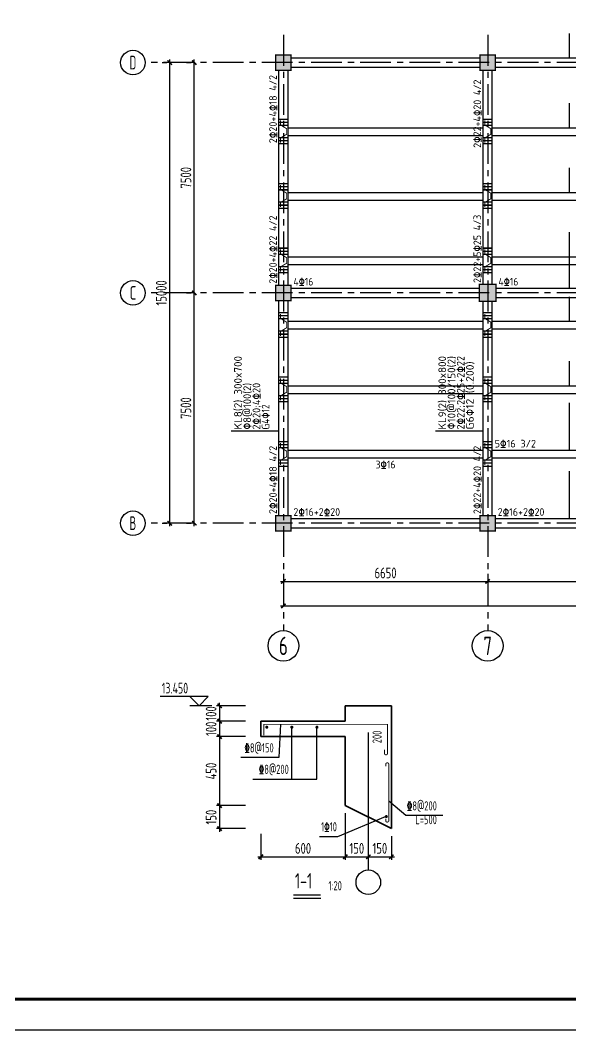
# Model space of a CAD drawing. Extents: x 665703 to 1047784, y -160603 to 92239.
# Drawn here: x 708599 to 726524, y -91960 to -59082 of the extents above; entities that cross this region are included whole.
import ezdxf
from ezdxf.enums import TextEntityAlignment as Align

# ---------------------------------------------------------------- set-up
doc = ezdxf.new("R2010")
doc.units = 0
doc.header["$LTSCALE"] = 800
doc.linetypes.add('CENTER', pattern=[2, 1.25, -0.25, 0.25, -0.25])
doc.layers.get('0').update_dxf_attribs({"linetype": 'CONTINUOUS'})
doc.layers.get('Defpoints').update_dxf_attribs({"linetype": 'CONTINUOUS'})
for name, color, linetype in [('AXIS', 4, 'CENTER'), ('DIM', 2, 'CONTINUOUS'), ('HATCH', 254, 'CONTINUOUS'), ('NUM', 7, 'CONTINUOUS'), ('REIN', 1, 'CONTINUOUS'), ('TEXT', 7, 'CONTINUOUS'), ('THICK', 6, 'CONTINUOUS'), ('THIN', 7, 'CONTINUOUS'), ('TK', 7, 'CONTINUOUS'), ('垂直标注', 2, 'CONTINUOUS'), ('垂直钢筋', 7, 'CONTINUOUS'), ('柱', 2, 'CONTINUOUS'), ('梁__实线', 4, 'CONTINUOUS'), ('次梁__实线', 5, 'CONTINUOUS'), ('水平标注', 2, 'CONTINUOUS'), ('水平钢筋', 7, 'CONTINUOUS'), ('轴线__轴线号和轴圈', 7, 'CONTINUOUS'), ('附加箍筋', 1, 'CONTINUOUS')]:
    doc.layers.add(name, color=color, linetype=linetype)
doc.layers.add('实体线', color=3, linetype='CONTINUOUS', lineweight=35)
doc.styles.get("Standard").update_dxf_attribs({"font": 'tssdeng.shx', "width": 0.7, "bigfont": 'tssdchn.shx'})
doc.styles.add('TSSD_Axis', font='tssdeng.shx', dxfattribs={"width": 0.7, "bigfont": 'tssdchn.shx'})
doc.styles.add('TSSD_Dimension', font='Tssdeng.shx', dxfattribs={"width": 0.75, "bigfont": 'hztxt.shx'})
doc.styles.add('TSSD_Label', font='Tssdeng.shx', dxfattribs={"width": 0.7, "bigfont": 'hztxt.shx'})
doc.styles.add('TSSD_Norm', font='Tssdeng.shx', dxfattribs={"bigfont": 'hztxt.shx'})
doc.styles.add('TSSD_Rein', font='Tssdeng.shx', dxfattribs={"width": 0.7, "bigfont": 'hztxt.shx'})
doc.dimstyles.new('TSSD_100_100', dxfattribs={"dimtxt": 350, "dimasz": 100, "dimexe": 100, "dimexo": 250, "dimgap": 100, "dimtad": 1, "dimdec": 0, "dimzin": 0, "dimdsep": 46, "dimtxsty": 'TSSD_Dimension', "dimblk": 'ARCHTICK', "dimcen": 0, "dimdle": 100, "dimclrt": 7, "dimadec": 0, "dimazin": 0, "dimtfac": 1, "dimtdec": 0, "dimtix": 1, "dimtmove": 2, "dimatfit": 3, "dimldrblk": 'ARCHTICK', "dimfxl": 0, "dimtolj": 1, "dimtzin": 0, "dimarcsym": 0})
doc.dimstyles.new('TSSD_20_100', dxfattribs={"dimtxt": 350, "dimasz": 100, "dimexe": 100, "dimexo": 250, "dimgap": 100, "dimtad": 1, "dimdec": 0, "dimlfac": 0.2, "dimzin": 0, "dimdsep": 46, "dimtxsty": 'TSSD_Dimension', "dimblk": 'ARCHTICK', "dimcen": 0, "dimdle": 100, "dimclrt": 7, "dimadec": 0, "dimazin": 0, "dimtfac": 1, "dimtdec": 0, "dimtix": 1, "dimtmove": 2, "dimatfit": 3, "dimldrblk": 'ARCHTICK', "dimfxl": 0, "dimtolj": 1, "dimtzin": 0, "dimarcsym": 0})

# ---------------------------------------------------------------- blocks, each defined once
blk = doc.blocks.new('_ArchTick')
at = {"color": 0, "const_width": 0.5}
blk.add_lwpolyline([(-0.71, -0.71), (0.71, 0.71)], dxfattribs=at)
blk = doc.blocks.new('*D841')
at = {"layer": 'Defpoints', "color": 0, "transparency": 16777216}
for p in [(717168, -77357), (723818, -77357), (723818, -77357)]:
    blk.add_point(p, dxfattribs=at)
at = {"layer": 'DIM', "color": 0, "lineweight": -2, "transparency": 16777216}
for p, q in [((717168, -77107), (717168, -77257)), ((723818, -77107), (723818, -77257)), ((717068, -77357), (723918, -77357))]:
    blk.add_line(p, q, dxfattribs=at)
at = {"layer": 'DIM', "color": 0, "lineweight": -2, "transparency": 16777216, "xscale": 100, "yscale": 100, "zscale": 100, "rotation": 180}
blk.add_blockref('_ArchTick', (717168, -77357), dxfattribs=at)
at = {"layer": 'DIM', "color": 0, "lineweight": -2, "transparency": 16777216, "xscale": 100, "yscale": 100, "zscale": 100}
blk.add_blockref('_ArchTick', (723818, -77357), dxfattribs=at)
at = {"layer": 'DIM', "color": 7, "transparency": 16777216, "insert": (720493, -77082), "char_height": 350, "attachment_point": 5, "style": 'TSSD_Dimension'}
blk.add_mtext('\\A1;6650', dxfattribs=at)
blk = doc.blocks.new('*D842')
at = {"layer": 'Defpoints', "color": 0, "transparency": 16777216}
for p in [(723818, -77357), (730468, -77357), (730468, -77357)]:
    blk.add_point(p, dxfattribs=at)
at = {"layer": 'DIM', "color": 0, "lineweight": -2, "transparency": 16777216}
for p, q in [((723818, -77107), (723818, -77257)), ((730468, -77107), (730468, -77257)), ((723718, -77357), (730568, -77357))]:
    blk.add_line(p, q, dxfattribs=at)
at = {"layer": 'DIM', "color": 0, "lineweight": -2, "transparency": 16777216, "xscale": 100, "yscale": 100, "zscale": 100, "rotation": 180}
blk.add_blockref('_ArchTick', (723818, -77357), dxfattribs=at)
at = {"layer": 'DIM', "color": 0, "lineweight": -2, "transparency": 16777216, "xscale": 100, "yscale": 100, "zscale": 100}
blk.add_blockref('_ArchTick', (730468, -77357), dxfattribs=at)
at = {"layer": 'DIM', "color": 7, "transparency": 16777216, "insert": (727143, -77082), "char_height": 350, "attachment_point": 5, "style": 'TSSD_Dimension'}
blk.add_mtext('\\A1;6650', dxfattribs=at)
blk = doc.blocks.new('*D845')
at = {"layer": 'Defpoints', "color": 0, "transparency": 16777216}
for p in [(717168, -78157), (743768, -78157), (743768, -78157)]:
    blk.add_point(p, dxfattribs=at)
at = {"layer": 'DIM', "color": 0, "lineweight": -2, "transparency": 16777216}
for p, q in [((717168, -77907), (717168, -78057)), ((743768, -77907), (743768, -78057)), ((717068, -78157), (743868, -78157))]:
    blk.add_line(p, q, dxfattribs=at)
at = {"layer": 'DIM', "color": 0, "lineweight": -2, "transparency": 16777216, "xscale": 100, "yscale": 100, "zscale": 100, "rotation": 180}
blk.add_blockref('_ArchTick', (717168, -78157), dxfattribs=at)
at = {"layer": 'DIM', "color": 0, "lineweight": -2, "transparency": 16777216, "xscale": 100, "yscale": 100, "zscale": 100}
blk.add_blockref('_ArchTick', (743768, -78157), dxfattribs=at)
at = {"layer": 'DIM', "color": 7, "transparency": 16777216, "insert": (730468, -77882), "char_height": 350, "attachment_point": 5, "style": 'TSSD_Dimension'}
blk.add_mtext('\\A1;26600', dxfattribs=at)
blk = doc.blocks.new('*D846')
at = {"layer": 'Defpoints', "color": 0, "transparency": 16777216}
for p in [(714268, -67963), (714268, -67963), (714268, -75463)]:
    blk.add_point(p, dxfattribs=at)
at = {"layer": 'DIM', "color": 0, "lineweight": -2, "transparency": 16777216}
for p, q in [((714018, -67963), (714168, -67963)), ((714268, -75563), (714268, -67863)), ((714018, -75463), (714168, -75463))]:
    blk.add_line(p, q, dxfattribs=at)
at = {"layer": 'DIM', "color": 0, "lineweight": -2, "transparency": 16777216, "xscale": 100, "yscale": 100, "zscale": 100}
for p, rotation in [((714268, -67963), 90), ((714268, -75463), 270)]:
    blk.add_blockref('_ArchTick', p, dxfattribs=dict(at, rotation=rotation))
at = {"layer": 'DIM', "color": 7, "transparency": 16777216, "insert": (713993, -71713), "char_height": 350, "attachment_point": 5, "rotation": 90, "style": 'TSSD_Dimension'}
blk.add_mtext('\\A1;7500', dxfattribs=at)
blk = doc.blocks.new('*D847')
at = {"layer": 'Defpoints', "color": 0, "transparency": 16777216}
for p in [(714268, -60463), (714268, -60463), (714268, -67963)]:
    blk.add_point(p, dxfattribs=at)
at = {"layer": 'DIM', "color": 0, "lineweight": -2, "transparency": 16777216}
for p, q in [((714018, -60463), (714168, -60463)), ((714268, -68063), (714268, -60363)), ((714018, -67963), (714168, -67963))]:
    blk.add_line(p, q, dxfattribs=at)
at = {"layer": 'DIM', "color": 0, "lineweight": -2, "transparency": 16777216, "xscale": 100, "yscale": 100, "zscale": 100}
for p, rotation in [((714268, -60463), 90), ((714268, -67963), 270)]:
    blk.add_blockref('_ArchTick', p, dxfattribs=dict(at, rotation=rotation))
at = {"layer": 'DIM', "color": 7, "transparency": 16777216, "insert": (713993, -64213), "char_height": 350, "attachment_point": 5, "rotation": 90, "style": 'TSSD_Dimension'}
blk.add_mtext('\\A1;7500', dxfattribs=at)
blk = doc.blocks.new('*D848')
at = {"layer": 'Defpoints', "color": 0, "transparency": 16777216}
for p in [(713468, -60463), (713468, -60463), (713468, -75463)]:
    blk.add_point(p, dxfattribs=at)
at = {"layer": 'DIM', "color": 0, "lineweight": -2, "transparency": 16777216}
for p, q in [((713218, -60463), (713368, -60463)), ((713468, -75563), (713468, -60363)), ((713218, -75463), (713368, -75463))]:
    blk.add_line(p, q, dxfattribs=at)
at = {"layer": 'DIM', "color": 0, "lineweight": -2, "transparency": 16777216, "xscale": 100, "yscale": 100, "zscale": 100}
for p, rotation in [((713468, -60463), 90), ((713468, -75463), 270)]:
    blk.add_blockref('_ArchTick', p, dxfattribs=dict(at, rotation=rotation))
at = {"layer": 'DIM', "color": 7, "transparency": 16777216, "insert": (713193, -67963), "char_height": 350, "attachment_point": 5, "rotation": 90, "style": 'TSSD_Dimension'}
blk.add_mtext('\\A1;15000', dxfattribs=at)
blk = doc.blocks.new('*D870')
at = {"layer": 'Defpoints', "color": 0, "transparency": 16777216}
for p in [(716182, -82409), (715090, -84659), (716182, -84659)]:
    blk.add_point(p, dxfattribs=at)
at = {"layer": 'DIM', "color": 0, "lineweight": -2, "transparency": 16777216}
for p, q in [((715932, -82409), (714990, -82409)), ((715090, -82309), (715090, -84759)), ((715932, -84659), (714990, -84659))]:
    blk.add_line(p, q, dxfattribs=at)
at = {"layer": 'DIM', "color": 0, "lineweight": -2, "transparency": 16777216, "xscale": 100, "yscale": 100, "zscale": 100}
for p, rotation in [((715090, -82409), 90), ((715090, -84659), 270)]:
    blk.add_blockref('_ArchTick', p, dxfattribs=dict(at, rotation=rotation))
at = {"layer": 'DIM', "color": 7, "transparency": 16777216, "insert": (714815, -83534), "char_height": 350, "attachment_point": 5, "rotation": 90, "style": 'TSSD_Dimension'}
blk.add_mtext('\\A1;450', dxfattribs=at)
blk = doc.blocks.new('*D871')
at = {"layer": 'Defpoints', "color": 0, "transparency": 16777216}
for p in [(716182, -81409), (715090, -81909), (716182, -81909)]:
    blk.add_point(p, dxfattribs=at)
at = {"layer": 'DIM', "color": 0, "lineweight": -2, "transparency": 16777216}
for p, q in [((715932, -81409), (714990, -81409)), ((715090, -81409), (715090, -81309)), ((715090, -81409), (715090, -81909)), ((715932, -81909), (714990, -81909)), ((715090, -81909), (715090, -82009))]:
    blk.add_line(p, q, dxfattribs=at)
at = {"layer": 'DIM', "color": 0, "lineweight": -2, "transparency": 16777216, "xscale": 100, "yscale": 100, "zscale": 100}
for p, rotation in [((715090, -81409), 270), ((715090, -81909), 90)]:
    blk.add_blockref('_ArchTick', p, dxfattribs=dict(at, rotation=rotation))
at = {"layer": 'DIM', "color": 7, "transparency": 16777216, "insert": (714815, -81659), "char_height": 350, "attachment_point": 5, "rotation": 90, "style": 'TSSD_Dimension'}
blk.add_mtext('\\A1;100', dxfattribs=at)
blk = doc.blocks.new('*D872')
at = {"layer": 'Defpoints', "color": 0, "transparency": 16777216}
for p in [(716182, -81909), (715090, -82409), (716182, -82409)]:
    blk.add_point(p, dxfattribs=at)
at = {"layer": 'DIM', "color": 0, "lineweight": -2, "transparency": 16777216}
for p, q in [((715090, -81909), (715090, -81809)), ((715932, -81909), (714990, -81909)), ((715090, -81909), (715090, -82409)), ((715932, -82409), (714990, -82409)), ((715090, -82409), (715090, -82509))]:
    blk.add_line(p, q, dxfattribs=at)
at = {"layer": 'DIM', "color": 0, "lineweight": -2, "transparency": 16777216, "xscale": 100, "yscale": 100, "zscale": 100}
for p, rotation in [((715090, -81909), 270), ((715090, -82409), 90)]:
    blk.add_blockref('_ArchTick', p, dxfattribs=dict(at, rotation=rotation))
at = {"layer": 'DIM', "color": 7, "transparency": 16777216, "insert": (714815, -82159), "char_height": 350, "attachment_point": 5, "rotation": 90, "style": 'TSSD_Dimension'}
blk.add_mtext('\\A1;100', dxfattribs=at)
blk = doc.blocks.new('*D873')
at = {"layer": 'Defpoints', "color": 0, "transparency": 16777216}
for p in [(716182, -84659), (715090, -85409), (716182, -85409)]:
    blk.add_point(p, dxfattribs=at)
at = {"layer": 'DIM', "color": 0, "lineweight": -2, "transparency": 16777216}
for p, q in [((715932, -84659), (714990, -84659)), ((715090, -84559), (715090, -85509)), ((715932, -85409), (714990, -85409))]:
    blk.add_line(p, q, dxfattribs=at)
at = {"layer": 'DIM', "color": 0, "lineweight": -2, "transparency": 16777216, "xscale": 100, "yscale": 100, "zscale": 100}
for p, rotation in [((715090, -84659), 90), ((715090, -85409), 270)]:
    blk.add_blockref('_ArchTick', p, dxfattribs=dict(at, rotation=rotation))
at = {"layer": 'DIM', "color": 7, "transparency": 16777216, "insert": (714815, -85034), "char_height": 350, "attachment_point": 5, "rotation": 90, "style": 'TSSD_Dimension'}
blk.add_mtext('\\A1;150', dxfattribs=at)
blk = doc.blocks.new('*D874')
at = {"layer": 'Defpoints', "color": 0, "transparency": 16777216}
for p in [(719182, -84659), (719932, -85284), (719932, -86326)]:
    blk.add_point(p, dxfattribs=at)
at = {"layer": 'DIM', "color": 0, "lineweight": -2, "transparency": 16777216}
for p, q in [((719182, -84909), (719182, -86426)), ((719932, -85534), (719932, -86426)), ((719082, -86326), (720032, -86326))]:
    blk.add_line(p, q, dxfattribs=at)
at = {"layer": 'DIM', "color": 0, "lineweight": -2, "transparency": 16777216, "xscale": 100, "yscale": 100, "zscale": 100, "rotation": 180}
blk.add_blockref('_ArchTick', (719182, -86326), dxfattribs=at)
at = {"layer": 'DIM', "color": 0, "lineweight": -2, "transparency": 16777216, "xscale": 100, "yscale": 100, "zscale": 100}
blk.add_blockref('_ArchTick', (719932, -86326), dxfattribs=at)
at = {"layer": 'DIM', "color": 7, "transparency": 16777216, "insert": (719557, -86051), "char_height": 350, "attachment_point": 5, "style": 'TSSD_Dimension'}
blk.add_mtext('\\A1;150', dxfattribs=at)
blk = doc.blocks.new('*D875')
at = {"layer": 'Defpoints', "color": 0, "transparency": 16777216}
for p in [(719932, -85284), (720682, -85409), (720682, -86326)]:
    blk.add_point(p, dxfattribs=at)
at = {"layer": 'DIM', "color": 0, "lineweight": -2, "transparency": 16777216}
for p, q in [((719932, -85534), (719932, -86426)), ((720682, -85659), (720682, -86426)), ((719832, -86326), (720782, -86326))]:
    blk.add_line(p, q, dxfattribs=at)
at = {"layer": 'DIM', "color": 0, "lineweight": -2, "transparency": 16777216, "xscale": 100, "yscale": 100, "zscale": 100, "rotation": 180}
blk.add_blockref('_ArchTick', (719932, -86326), dxfattribs=at)
at = {"layer": 'DIM', "color": 0, "lineweight": -2, "transparency": 16777216, "xscale": 100, "yscale": 100, "zscale": 100}
blk.add_blockref('_ArchTick', (720682, -86326), dxfattribs=at)
at = {"layer": 'DIM', "color": 7, "transparency": 16777216, "insert": (720307, -86051), "char_height": 350, "attachment_point": 5, "style": 'TSSD_Dimension'}
blk.add_mtext('\\A1;150', dxfattribs=at)
blk = doc.blocks.new('*D876')
at = {"layer": 'Defpoints', "color": 0, "transparency": 16777216}
for p in [(719182, -84659), (716432, -85326), (719182, -86326)]:
    blk.add_point(p, dxfattribs=at)
at = {"layer": 'DIM', "color": 0, "lineweight": -2, "transparency": 16777216}
for p, q in [((719182, -84909), (719182, -86426)), ((716432, -85576), (716432, -86426)), ((716332, -86326), (719282, -86326))]:
    blk.add_line(p, q, dxfattribs=at)
at = {"layer": 'DIM', "color": 0, "lineweight": -2, "transparency": 16777216, "xscale": 100, "yscale": 100, "zscale": 100, "rotation": 180}
blk.add_blockref('_ArchTick', (716432, -86326), dxfattribs=at)
at = {"layer": 'DIM', "color": 0, "lineweight": -2, "transparency": 16777216, "xscale": 100, "yscale": 100, "zscale": 100}
blk.add_blockref('_ArchTick', (719182, -86326), dxfattribs=at)
at = {"layer": 'DIM', "color": 7, "transparency": 16777216, "insert": (717807, -86051), "char_height": 350, "attachment_point": 5, "style": 'TSSD_Dimension'}
blk.add_mtext('\\A1;600', dxfattribs=at)
blk = doc.blocks.new('ts_axno')
at = {"color": 0, "linetype": 'ByBlock', "lineweight": -2}
blk.add_circle((0, 0), 0.5, dxfattribs=at)
at = {"color": 0, "linetype": 'ByBlock', "lineweight": -2, "style": 'TSSD_Axis', "width": 0.7}
blk.add_attdef('A', text='', height=0.6, dxfattribs=at).set_placement((0, 0), align=Align.MIDDLE_CENTER)

msp = doc.modelspace()

# ---------------------------------------------------------------- linework, layer by layer
msp.add_circle((719931.8, -87155.5), 400)
at = {"layer": 'AXIS'}
for p, q in [((717168.1, -59562.8), (717168.1, -78957.4)), ((723818.1, -59562.8), (723818.1, -78957.4)), ((744668.1, -60462.8), (712668.1, -60462.8)), ((744668.1, -67962.8), (712668.1, -67962.8)), ((744668.1, -75462.8), (712668.1, -75462.8))]:
    msp.add_line(p, q, dxfattribs=at)
at = {"layer": 'HATCH'}
msp.add_line((719931.8, -82274.3), (719931.8, -86755.5), dxfattribs=at)
at = {"layer": 'REIN', "const_width": 30}
for points in [[(717074.8, -63065.8), (717074.8, -62915.8), (717274.8, -62795.8), (717274.8, -62615.8), (717074.8, -62495.8), (717074.8, -62345.8)], [(723724.8, -63065.8), (723724.8, -62915.8), (723924.8, -62795.8), (723924.8, -62615.8), (723724.8, -62495.8), (723724.8, -62345.8)], [(717074.8, -65165.8), (717074.8, -65015.8), (717274.8, -64895.8), (717274.8, -64715.8), (717074.8, -64595.8), (717074.8, -64445.8)], [(723724.8, -65165.8), (723724.8, -65015.8), (723924.8, -64895.8), (723924.8, -64715.8), (723724.8, -64595.8), (723724.8, -64445.8)], [(717074.8, -67265.8), (717074.8, -67115.8), (717274.8, -66995.8), (717274.8, -66815.8), (717074.8, -66695.8), (717074.8, -66545.8)], [(723724.8, -67265.8), (723724.8, -67115.8), (723924.8, -66995.8), (723924.8, -66815.8), (723724.8, -66695.8), (723724.8, -66545.8)], [(717074.8, -69365.8), (717074.8, -69215.8), (717274.8, -69095.8), (717274.8, -68915.8), (717074.8, -68795.8), (717074.8, -68645.8)], [(723724.8, -69365.8), (723724.8, -69215.8), (723924.8, -69095.8), (723924.8, -68915.8), (723724.8, -68795.8), (723724.8, -68645.8)], [(717074.8, -71465.8), (717074.8, -71315.8), (717274.8, -71195.8), (717274.8, -71015.8), (717074.8, -70895.8), (717074.8, -70745.8)], [(723724.8, -71465.8), (723724.8, -71315.8), (723924.8, -71195.8), (723924.8, -71015.8), (723724.8, -70895.8), (723724.8, -70745.8)], [(717074.8, -73565.8), (717074.8, -73415.8), (717274.8, -73295.8), (717274.8, -73115.8), (717074.8, -72995.8), (717074.8, -72845.8)], [(723724.8, -73565.8), (723724.8, -73415.8), (723924.8, -73295.8), (723924.8, -73115.8), (723724.8, -72995.8), (723724.8, -72845.8)], [(716534.1, -82366), (716534.1, -82012.1), (720558, -82012.1), (720558, -82953.8)], [(720599.3, -83315.1), (720599.3, -83315.1), (720599.3, -83315.1), (720599.3, -85146.6)]]:
    msp.add_lwpolyline(points, dxfattribs=at)
at = {"layer": 'REIN', "const_width": 50}
for points in [[(716600.4, -82106.4, 1), (716650.4, -82106.4, 1)], [(717417.2, -82106.4, 1), (717467.2, -82106.4, 1)], [(718235.4, -82106.4, 1), (718285.4, -82106.4, 1)], [(720493.2, -85014.4, 1), (720543.2, -85014.4, 1)]]:
    msp.add_lwpolyline(points, format="xyb", close=True, dxfattribs=at)
at = {"layer": 'REIN'}
for points in [[(720458, -82833.8, 30, 30, 0), (720458, -82953.8, 30, 30, 1), (720558, -82953.8, 30, 30, 0)], [(720499.3, -83375.1, 30, 30, 0), (720499.3, -83315.1, 30, 30, -1), (720599.3, -83315.1, 30, 30, 0)], [(720499.3, -85086.6, 30, 30, 0), (720499.3, -85146.6, 30, 30, 1), (720599.3, -85146.6, 30, 30, 0)]]:
    msp.add_lwpolyline(points, format="xyseb", dxfattribs=at)
at = {"layer": 'THICK'}
msp.add_lwpolyline([(717496.3, -87569.6, 50, 50, 0), (718382.9, -87569.6, 50, 50, 0)], format="xyseb", dxfattribs=at)
at = {"layer": 'THIN'}
for p, q in [((714721.9, -81108.8), (713159.8, -81108.8)), ((714421.9, -81408.8), (714121.9, -81108.8)), ((714421.9, -81408.8), (714721.9, -81108.8)), ((714840.4, -81408.8), (714121.9, -81408.8)), ((717068.2, -82012.1), (717016.6, -83089.1)), ((717442.2, -83792.6), (717442.2, -82131.4)), ((718260.4, -83792.6), (718260.4, -82131.4)), ((717016.6, -83089.1), (715785.7, -83089.1)), ((716170.2, -83792.6), (718260.4, -83792.6)), ((721150, -84981.7), (720599.3, -84508.9)), ((718940.2, -85663.2), (720493.2, -85014.4)), ((722353.7, -84981.7), (721150, -84981.7)), ((718338.3, -85663.2), (718940.2, -85663.2))]:
    msp.add_line(p, q, dxfattribs=at)
msp.add_lwpolyline([(717496.3, -87669.6), (718382.9, -87669.6)], dxfattribs=at)
at = {"layer": 'TK', "color": 2}
msp.add_lwpolyline([(749822.6, -32560.1), (665722.6, -32560.1), (665722.6, -91960.1), (749822.6, -91960.1)], close=True, dxfattribs=at)
at = {"layer": 'TK', "color": 2, "const_width": 100}
msp.add_lwpolyline([(668222.6, -33560.1), (748822.6, -33560.1), (748822.6, -90960.1), (668222.6, -90960.1)], close=True, dxfattribs=at)
at = {"layer": '垂直标注'}
for p, q in [((717018.1, -72462.8), (715468.1, -72462.8)), ((723668.1, -72462.8), (722118.1, -72462.8))]:
    msp.add_line(p, q, dxfattribs=at)
at = {"layer": '实体线'}
for p, q in [((719181.8, -81408.8), (720681.8, -81408.8)), ((719181.8, -81908.8), (719181.8, -81408.8)), ((720681.8, -81408.8), (720681.8, -81908.8)), ((716431.8, -81908.8), (719181.8, -81908.8)), ((716431.8, -81908.8), (716431.8, -82408.8)), ((720681.8, -81908.8), (720681.8, -85408.8)), ((716431.8, -82408.8), (719181.8, -82408.8)), ((719181.8, -82408.8), (719181.8, -84658.8)), ((720681.8, -85408.8), (719181.8, -84658.8))]:
    msp.add_line(p, q, dxfattribs=at)
at = {"layer": '柱', "const_width": 45}
for points in [[(716918.1, -60212.8), (716918.1, -60712.8), (717418.1, -60712.8), (717418.1, -60212.8), (716918.1, -60212.8)], [(723568.1, -60212.8), (723568.1, -60712.8), (724068.1, -60712.8), (724068.1, -60212.8), (723568.1, -60212.8)], [(716918.1, -67712.8), (716918.1, -68212.8), (717418.1, -68212.8), (717418.1, -67712.8), (716918.1, -67712.8)], [(723543.1, -67687.8), (723543.1, -68237.8), (724093.1, -68237.8), (724093.1, -67687.8), (723543.1, -67687.8)], [(716918.1, -75212.8), (716918.1, -75712.8), (717418.1, -75712.8), (717418.1, -75212.8), (716918.1, -75212.8)], [(723568.1, -75212.8), (723568.1, -75712.8), (724068.1, -75712.8), (724068.1, -75212.8), (723568.1, -75212.8)]]:
    msp.add_lwpolyline(points, dxfattribs=at)
at = {"layer": '柱'}
for points in [[(716918.1, -60212.8), (717418.1, -60212.8), (716918.1, -60712.8), (717418.1, -60712.8)], [(723568.1, -60212.8), (724068.1, -60212.8), (723568.1, -60712.8), (724068.1, -60712.8)], [(716918.1, -67712.8), (717418.1, -67712.8), (716918.1, -68212.8), (717418.1, -68212.8)], [(723543.1, -67687.8), (724093.1, -67687.8), (723543.1, -68237.8), (724093.1, -68237.8)], [(716918.1, -75212.8), (717418.1, -75212.8), (716918.1, -75712.8), (717418.1, -75712.8)], [(723568.1, -75212.8), (724068.1, -75212.8), (723568.1, -75712.8), (724068.1, -75712.8)]]:
    msp.add_solid(points, dxfattribs=at)
at = {"layer": '梁__实线'}
for p, q in [((717418.1, -60312.8), (723568.1, -60312.8)), ((724068.1, -60312.8), (730218.1, -60312.8)), ((717018.1, -67712.8), (717018.1, -60712.8)), ((717318.1, -67712.8), (717318.1, -60712.8)), ((717418.1, -60612.8), (723568.1, -60612.8)), ((723668.1, -67687.8), (723668.1, -60712.8)), ((723968.1, -67687.8), (723968.1, -60712.8)), ((724068.1, -60612.8), (730218.1, -60612.8)), ((717418.1, -67812.8), (723543.1, -67812.8)), ((724093.1, -67812.8), (730193.1, -67812.8)), ((717018.1, -75212.8), (717018.1, -68212.8)), ((717318.1, -75212.8), (717318.1, -68212.8)), ((717418.1, -68112.8), (723543.1, -68112.8)), ((723668.1, -75212.8), (723668.1, -68237.8)), ((723968.1, -75212.8), (723968.1, -68237.8)), ((724093.1, -68112.8), (730193.1, -68112.8)), ((717418.1, -75312.8), (723568.1, -75312.8)), ((717418.1, -75612.8), (723568.1, -75612.8)), ((724068.1, -75312.8), (730218.1, -75312.8)), ((724068.1, -75612.8), (730218.1, -75612.8))]:
    msp.add_line(p, q, dxfattribs=at)
at = {"layer": '次梁__实线'}
for p, q in [((717318.1, -62587.8), (723668.1, -62587.8)), ((723968.1, -62587.8), (730318.1, -62587.8)), ((717318.1, -62837.8), (723668.1, -62837.8)), ((723968.1, -62837.8), (730318.1, -62837.8)), ((717318.1, -64687.8), (723668.1, -64687.8)), ((723968.1, -64687.8), (730318.1, -64687.8)), ((717318.1, -64937.8), (723668.1, -64937.8)), ((723968.1, -64937.8), (730318.1, -64937.8)), ((717318.1, -66787.8), (723668.1, -66787.8)), ((717318.1, -67037.8), (723668.1, -67037.8)), ((723968.1, -66787.8), (730318.1, -66787.8)), ((723968.1, -67037.8), (730318.1, -67037.8)), ((717318.1, -68887.8), (723668.1, -68887.8)), ((723968.1, -68887.8), (730318.1, -68887.8)), ((717318.1, -69137.8), (723668.1, -69137.8)), ((723968.1, -69137.8), (730318.1, -69137.8)), ((717318.1, -70987.8), (723668.1, -70987.8)), ((723968.1, -70987.8), (730318.1, -70987.8)), ((717318.1, -71237.8), (723668.1, -71237.8)), ((723968.1, -71237.8), (730318.1, -71237.8)), ((717318.1, -73087.8), (723668.1, -73087.8)), ((723968.1, -73087.8), (730318.1, -73087.8)), ((717318.1, -73337.8), (723668.1, -73337.8)), ((723968.1, -73337.8), (730318.1, -73337.8))]:
    msp.add_line(p, q, dxfattribs=at)
at = {"layer": '水平标注'}
for p, q in [((726478.1, -60312.8), (726478.1, -59512.8)), ((726478.1, -62587.8), (726478.1, -61787.8)), ((726478.1, -64687.8), (726478.1, -63887.8)), ((726478.1, -66787.8), (726478.1, -65987.8)), ((726478.1, -67812.8), (726478.1, -66262.8)), ((726478.1, -68887.8), (726478.1, -68087.8)), ((726478.1, -70987.8), (726478.1, -70187.8)), ((726478.1, -73087.8), (726478.1, -71537.8)), ((726478.1, -75312.8), (726478.1, -73762.8))]:
    msp.add_line(p, q, dxfattribs=at)
at = {"layer": '轴线__轴线号和轴圈'}
for centre in [(712268.1, -60462.8), (712268.1, -67962.8), (712268.1, -75462.8)]:
    msp.add_circle(centre, 400, dxfattribs=at)
at = {"layer": '附加箍筋', "const_width": 45}
for points in [[(717318.1, -62305.8), (717018.1, -62305.8)], [(717318.1, -62405.8), (717018.1, -62405.8)], [(723968.1, -62305.8), (723668.1, -62305.8)], [(723968.1, -62405.8), (723668.1, -62405.8)], [(717318.1, -62505.8), (717018.1, -62505.8)], [(723968.1, -62505.8), (723668.1, -62505.8)], [(717318.1, -62905.8), (717018.1, -62905.8)], [(717318.1, -63005.8), (717018.1, -63005.8)], [(717318.1, -63105.8), (717018.1, -63105.8)], [(723968.1, -62905.8), (723668.1, -62905.8)], [(723968.1, -63005.8), (723668.1, -63005.8)], [(723968.1, -63105.8), (723668.1, -63105.8)], [(717318.1, -64405.8), (717018.1, -64405.8)], [(723968.1, -64405.8), (723668.1, -64405.8)], [(717318.1, -64505.8), (717018.1, -64505.8)], [(717318.1, -64605.8), (717018.1, -64605.8)], [(723968.1, -64505.8), (723668.1, -64505.8)], [(723968.1, -64605.8), (723668.1, -64605.8)], [(717318.1, -65005.8), (717018.1, -65005.8)], [(717318.1, -65105.8), (717018.1, -65105.8)], [(723968.1, -65005.8), (723668.1, -65005.8)], [(723968.1, -65105.8), (723668.1, -65105.8)], [(717318.1, -65205.8), (717018.1, -65205.8)], [(723968.1, -65205.8), (723668.1, -65205.8)], [(717318.1, -66505.8), (717018.1, -66505.8)], [(717318.1, -66605.8), (717018.1, -66605.8)], [(717318.1, -66705.8), (717018.1, -66705.8)], [(723968.1, -66505.8), (723668.1, -66505.8)], [(723968.1, -66605.8), (723668.1, -66605.8)], [(723968.1, -66705.8), (723668.1, -66705.8)], [(717318.1, -67105.8), (717018.1, -67105.8)], [(717318.1, -67205.8), (717018.1, -67205.8)], [(717318.1, -67305.8), (717018.1, -67305.8)], [(723968.1, -67105.8), (723668.1, -67105.8)], [(723968.1, -67205.8), (723668.1, -67205.8)], [(723968.1, -67305.8), (723668.1, -67305.8)], [(717318.1, -68605.8), (717018.1, -68605.8)], [(717318.1, -68705.8), (717018.1, -68705.8)], [(723968.1, -68605.8), (723668.1, -68605.8)], [(723968.1, -68705.8), (723668.1, -68705.8)], [(717318.1, -68805.8), (717018.1, -68805.8)], [(723968.1, -68805.8), (723668.1, -68805.8)], [(717318.1, -69205.8), (717018.1, -69205.8)], [(717318.1, -69305.8), (717018.1, -69305.8)], [(723968.1, -69205.8), (723668.1, -69205.8)], [(723968.1, -69305.8), (723668.1, -69305.8)], [(717318.1, -69405.8), (717018.1, -69405.8)], [(723968.1, -69405.8), (723668.1, -69405.8)], [(717318.1, -70705.8), (717018.1, -70705.8)], [(723968.1, -70705.8), (723668.1, -70705.8)], [(717318.1, -70805.8), (717018.1, -70805.8)], [(717318.1, -70905.8), (717018.1, -70905.8)], [(723968.1, -70805.8), (723668.1, -70805.8)], [(723968.1, -70905.8), (723668.1, -70905.8)], [(717318.1, -71305.8), (717018.1, -71305.8)], [(723968.1, -71305.8), (723668.1, -71305.8)], [(717318.1, -71405.8), (717018.1, -71405.8)], [(717318.1, -71505.8), (717018.1, -71505.8)], [(723968.1, -71405.8), (723668.1, -71405.8)], [(723968.1, -71505.8), (723668.1, -71505.8)], [(717318.1, -72805.8), (717018.1, -72805.8)], [(717318.1, -72905.8), (717018.1, -72905.8)], [(717318.1, -73005.8), (717018.1, -73005.8)], [(723968.1, -72805.8), (723668.1, -72805.8)], [(723968.1, -72905.8), (723668.1, -72905.8)], [(723968.1, -73005.8), (723668.1, -73005.8)], [(717318.1, -73405.8), (717018.1, -73405.8)], [(717318.1, -73505.8), (717018.1, -73505.8)], [(717318.1, -73605.8), (717018.1, -73605.8)], [(723968.1, -73405.8), (723668.1, -73405.8)], [(723968.1, -73505.8), (723668.1, -73505.8)], [(723968.1, -73605.8), (723668.1, -73605.8)]]:
    msp.add_lwpolyline(points, dxfattribs=at)

# ---------------------------------------------------------------- block references
at = {"layer": 'NUM'}
ref = msp.add_blockref('ts_axno', (717168.1, -79457.4), dxfattribs=dict(at, xscale=1000, yscale=1000, zscale=1000))
ref.add_attrib('6', '6', dxfattribs={"height": 600, "style": 'TSSD_Axis', "width": 0.7}).set_placement((717168.1, -79457.4), align=Align.MIDDLE_CENTER)
ref = msp.add_blockref('ts_axno', (723818.1, -79457.4), dxfattribs=dict(at, xscale=1000, yscale=1000, zscale=1000))
ref.add_attrib('7', '7', dxfattribs={"height": 600, "style": 'TSSD_Axis', "width": 0.7}).set_placement((723818.1, -79457.4), align=Align.MIDDLE_CENTER)

# ---------------------------------------------------------------- texts
at = {"layer": 'TEXT', "style": 'TSSD_Label', "width": 0.7}
msp.add_text('13.450', height=350, dxfattribs=at).set_placement((713209.8, -81008.8))
at = {"layer": 'TEXT', "style": 'TSSD_Rein', "width": 0.7}
msp.add_text('200', height=300, rotation=90, dxfattribs=at).set_placement((720457.2, -82422.5), align=Align.BOTTOM_CENTER)
msp.add_text('%%1328@150', height=300, dxfattribs=at).set_placement((716374.7, -83017.7), align=Align.BOTTOM_CENTER)
at = {"layer": 'TEXT', "style": 'TSSD_Norm', "width": 0.7}
for s, p in [('%%1328@200', (717344.6, -83717.6)), ('%%1328@200', (722164.8, -84906.7)), ('L=500', (722164.8, -85354.9)), ('1%%13110', (718910.8, -85588.2))]:
    msp.add_text(s, height=300, dxfattribs=at).set_placement(p, align=Align.BOTTOM_RIGHT)
for s, height, p in [('1-1', 500, (717542.5, -87508)), ('1:20', 300, (718632.9, -87508))]:
    msp.add_text(s, height=height, dxfattribs=at).set_placement(p, align=Align.BOTTOM_LEFT)
at = {"layer": '垂直标注'}
for s, rotation, width, p, p2 in [('KL8(2) 300x700', 90.00001, 0.996952, (715814.3, -72413.8), (715814.3, -70016.3)), ('KL9(2) 300x800', 90, 0.996952, (722464.3, -72413.8), (722464.3, -70016.3)), ('%%13010@100/150(2)', 90, 0.977804, (722764.3, -72413.8), (722764.3, -70016.3)), ('2%%13122;2%%13125+2%%13122', 90, 0.91, (723064.3, -72413.8), (723064.3, -70016.3)), ('G6%%13012 (0.200)', 90, 1.045398, (723364.3, -72413.8), (723364.3, -70191.3)), ('%%1308@100(2)', 90.00001, 0.983478, (716114.3, -72413.8), (716114.3, -70891.3)), ('2%%13120;4%%13120', 90, 0.9425, (716414.3, -72413.8), (716414.3, -70891.3)), ('G4%%13012', 90, 0.94, (716714.3, -72413.8), (716714.3, -71591.3))]:
    msp.add_text(s, height=250, rotation=rotation, dxfattribs=dict(at, width=width)).set_placement(p, p2, align=Align.FIT)
at = {"layer": '垂直钢筋'}
for s, width, p, p2 in [('2%%13120+4%%13118 4/2', 0.920501, (716954.3, -63087.8), (716954.3, -60865.3)), ('2%%13122+4%%13120 4/2', 0.906067, (723604.3, -63237.8), (723604.3, -61015.3)), ('2%%13120+4%%13122 4/2', 0.906068, (716954.3, -67663.8), (716954.3, -65441.3)), ('2%%13122+5%%13125 4/3', 0.906068, (723604.3, -67638.8), (723604.3, -65416.3)), ('2%%13120+4%%13118 4/2', 0.920501, (716954.3, -75163.8), (716954.3, -72941.3)), ('2%%13122+4%%13120 4/2', 0.906068, (723604.3, -75163.8), (723604.3, -72941.3))]:
    msp.add_text(s, height=250, rotation=90, dxfattribs=dict(at, width=width)).set_placement(p, p2, align=Align.FIT)
at = {"layer": '水平钢筋'}
for s, width, p, p2 in [('4%%13116', 0.975942, (717493.3, -67722.8), (718140.8, -67722.8)), ('4%%13116', 0.975943, (724168.3, -67722.8), (724815.8, -67722.8)), ('5%%13116 3/2', 0.965801, (724043.3, -72997.8), (725390.8, -72997.8)), ('3%%13116', 0.975943, (720169.3, -73677.8), (720816.8, -73677.8)), ('2%%13116+2%%13120', 0.899659, (717493.3, -75222.8), (719015.8, -75222.8)), ('2%%13116+2%%13120', 0.899659, (724143.3, -75222.8), (725665.8, -75222.8))]:
    msp.add_text(s, height=250, dxfattribs=dict(at, width=width)).set_placement(p, p2, align=Align.FIT)
at = {"layer": '轴线__轴线号和轴圈'}
for s, width, p, p2 in [('D', 0.91116, (712158.2, -60686.8), (712378, -60686.8)), ('C', 0.850416, (712158.2, -68186.8), (712378, -68186.8)), ('B', 0.91116, (712158.2, -75686.8), (712378, -75686.8))]:
    msp.add_text(s, height=448, dxfattribs=dict(at, width=width)).set_placement(p, p2, align=Align.FIT)

# ---------------------------------------------------------------- dimensions: what is measured, and where the dimension line sits
at = {"layer": 'DIM'}
for p1, p2, text, picture, middle in [((713468.1, -75462.8), (713468.1, -60462.8), '15000', '*D848', (713193, -67962.8)), ((714268.1, -67962.8), (714268.1, -60462.8), '7500', '*D847', (713993, -64212.8)), ((714268.1, -75462.8), (714268.1, -67962.8), '7500', '*D846', (713993, -71712.8)), ((717168.1, -77357.4), (723818.1, -77357.4), '6650', '*D841', (720493.1, -77082.3)), ((723818.1, -77357.4), (730468.1, -77357.4), '6650', '*D842', (727143.1, -77082.3)), ((717168.1, -78157.4), (743768.1, -78157.4), '26600', '*D845', (730468.1, -77882.3))]:
    dim = msp.add_aligned_dim(p1=p1, p2=p2, distance=0.1, text=text, dimstyle='TSSD_100_100', dxfattribs=at)
    dim.commit()
    dim.dimension.update_dxf_attribs({"geometry": picture, "text_midpoint": middle})
for base, p1, p2, picture, middle in [((715090.4, -81908.8), (716181.8, -81408.8), (716181.8, -81908.8), '*D871', (714815.4, -81658.8)), ((715090.4, -82408.8), (716181.8, -81908.8), (716181.8, -82408.8), '*D872', (714815.4, -82158.8)), ((715090.4, -84658.8), (716181.8, -82408.8), (716181.8, -84658.8), '*D870', (714815.4, -83533.8)), ((715090.4, -85408.8), (716181.8, -84658.8), (716181.8, -85408.8), '*D873', (714815.4, -85033.8))]:
    dim = msp.add_linear_dim(base=base, p1=p1, p2=p2, angle=90, dimstyle='TSSD_20_100', dxfattribs=at)
    dim.commit()
    dim.dimension.update_dxf_attribs({"geometry": picture, "text_midpoint": middle})
dim = msp.add_linear_dim(base=(719181.8, -86325.8), p1=(716431.8, -85326.1), p2=(719181.8, -84658.8), text='600', dimstyle='TSSD_20_100', dxfattribs=at)
dim.commit()
dim.dimension.update_dxf_attribs({"geometry": '*D876', "text_midpoint": (717806.8, -86050.8)})
for base, p1, p2, picture, middle in [((719931.8, -86325.8), (719181.8, -84658.8), (719931.8, -85283.8), '*D874', (719556.8, -86050.8)), ((720681.8, -86325.8), (719931.8, -85283.8), (720681.8, -85408.8), '*D875', (720306.8, -86050.8))]:
    dim = msp.add_linear_dim(base=base, p1=p1, p2=p2, dimstyle='TSSD_20_100', dxfattribs=at)
    dim.commit()
    dim.dimension.update_dxf_attribs({"geometry": picture, "text_midpoint": middle})

doc.saveas('drawing.dxf')
